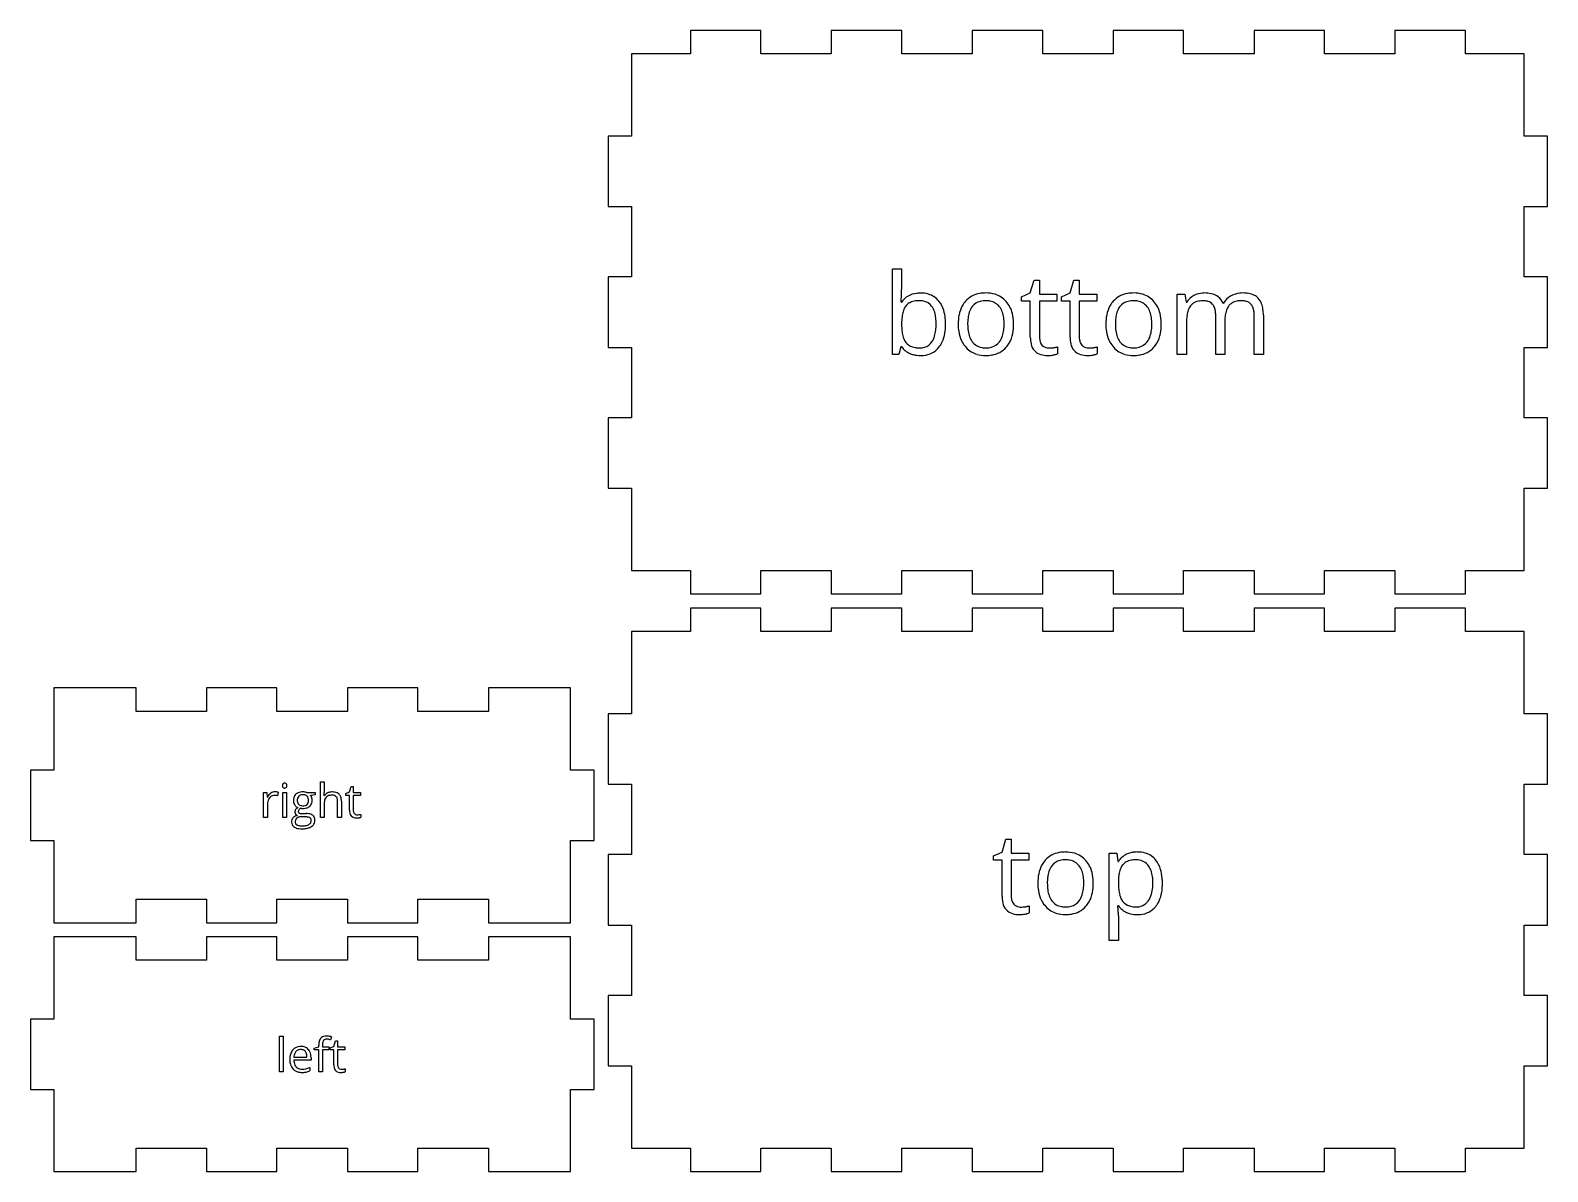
# Model space of a CAD drawing. Header units: millimetres. Extents: x 0 to 526, y 3 to 246.
# Drawn here: x 203 to 526, y 3 to 246 of the extents above; entities that cross this region are included whole.
import ezdxf

# ---------------------------------------------------------------- set-up
doc = ezdxf.new("R2010")
doc.units = ezdxf.units.MM

msp = doc.modelspace()

# ---------------------------------------------------------------- linework, layer by layer
at = {"layer": 'bottom_labelLayer'}
for p, q in [((386.52, 177), (386.52, 195.23)), ((386.52, 195.23), (388.46, 195.23)), ((388.46, 195.23), (388.46, 190.8)), ((415.86, 190.08), (416.68, 192.82)), ((416.68, 192.82), (417.81, 192.82)), ((417.81, 192.82), (417.81, 189.84)), ((424.34, 190.08), (425.16, 192.82)), ((425.16, 192.82), (426.28, 192.82)), ((426.28, 192.82), (426.28, 189.84)), ((388.37, 188.13), (388.46, 188.13)), ((414.02, 189.27), (415.86, 190.08)), ((414.02, 188.33), (414.02, 189.27)), ((415.86, 188.33), (414.02, 188.33)), ((415.86, 180.69), (415.86, 188.33)), ((417.81, 189.84), (421.54, 189.84)), ((421.54, 188.33), (417.81, 188.33)), ((417.81, 188.33), (417.81, 180.77)), ((421.54, 189.84), (421.54, 188.33)), ((422.5, 189.27), (424.34, 190.08)), ((422.5, 188.33), (422.5, 189.27)), ((424.34, 188.33), (422.5, 188.33)), ((424.34, 180.69), (424.34, 188.33)), ((426.28, 189.84), (430.01, 189.84)), ((430.01, 188.33), (426.28, 188.33)), ((426.28, 188.33), (426.28, 180.77)), ((430.01, 189.84), (430.01, 188.33)), ((447.16, 177), (447.16, 189.84)), ((447.16, 189.84), (448.75, 189.84)), ((448.75, 189.84), (449.06, 188.09)), ((449.06, 188.09), (449.16, 188.09)), ((456.89, 187.9), (456.98, 187.9)), ((455.34, 177), (455.34, 185.36)), ((457.29, 184.17), (457.29, 177)), ((463.54, 177), (463.54, 185.36)), ((465.48, 185.38), (465.48, 177)), ((449.11, 183.74), (449.11, 177)), ((388.32, 178.65), (387.91, 177)), ((388.46, 178.65), (388.32, 178.65)), ((421.63, 178.61), (421.63, 177.12)), ((430.1, 178.61), (430.1, 177.12)), ((387.91, 177), (386.52, 177)), ((449.11, 177), (447.16, 177)), ((457.29, 177), (455.34, 177)), ((465.48, 177), (463.54, 177))]:
    msp.add_line(p, q, dxfattribs=at)
for centre, radius, start, end in [((347.91, 190.77), 40.56, 358.1123, 0.0484), ((364.13, 190.05), 24.32, 355.4717, 355.6528), ((359.19, 190.39), 29.26, 355.7239, 358.1259), ((392.09, 185.6), 4.42, 95.1835, 145.1109), ((391.39, 185.71), 2.59, 120.1403, 142.4249), ((391.77, 185), 3.38, 100.4469, 119.6701), ((392.17, 182.96), 5.47, 89.5731, 100.7324), ((392.48, 183.41), 6.64, 89.8743, 96.8145), ((392.24, 183.93), 4.5, 78.6781, 90.3749), ((392.55, 184.11), 5.95, 74.2393, 90.5624), ((392.63, 185.55), 2.84, 35.5408, 79.8011), ((392.95, 185.55), 4.45, 38.5631, 74.067), ((391.94, 184.77), 5.73, 16.4709, 38.4075), ((407.18, 184.18), 6.6, 150.7112, 169.4695), ((406.09, 184.74), 5.37, 138.1759, 150.2288), ((405.9, 184.88), 5.15, 99.1759, 137.9833), ((405.95, 185.28), 3.1, 103.4685, 142.3119), ((406.41, 182.52), 7.56, 89.7326, 100.076), ((406.34, 183.8), 4.63, 89.4806, 103.8805), ((406.41, 183.52), 4.91, 79.3454, 90.3175), ((406.51, 183.54), 6.54, 73.5223, 90.5692), ((406.78, 185.19), 3.2, 37.9578, 80.4006), ((406.89, 184.93), 5.09, 41.1446, 73.2134), ((406.16, 184.31), 6.06, 13.5014, 41.0703), ((438.62, 184.18), 6.6, 150.7112, 169.4695), ((437.53, 184.74), 5.37, 138.1759, 150.2288), ((437.35, 184.88), 5.15, 99.1759, 137.9833), ((437.39, 185.28), 3.1, 103.4685, 142.3119), ((437.85, 182.52), 7.56, 89.7326, 100.076), ((437.78, 183.8), 4.63, 89.4806, 103.8805), ((437.85, 183.52), 4.91, 79.3454, 90.3175), ((437.95, 183.54), 6.54, 73.5223, 90.5692), ((438.22, 185.19), 3.2, 37.9578, 80.4006), ((438.33, 184.93), 5.09, 41.1446, 73.2134), ((437.6, 184.31), 6.06, 13.5014, 41.0703), ((452.45, 186.15), 3.82, 117.121, 149.5424), ((451.98, 185.77), 2.55, 123.702, 142.3022), ((452.23, 185.33), 3.06, 101.1547, 123.0656), ((452.84, 185.45), 4.62, 93.8343, 117.5072), ((452.6, 183.59), 4.83, 89.5573, 101.4832), ((452.95, 184.5), 5.58, 89.9662, 94.2832), ((452.64, 183.87), 4.56, 85.5238, 90.0793), ((453.01, 183.71), 6.37, 77.5572, 90.5513), ((452.77, 185.19), 3.23, 72.3601, 85.9562), ((453.15, 186.32), 2.04, 41.0611, 72.8994), ((453.61, 186.25), 3.76, 52.7027, 78.0054), ((452.89, 186.15), 2.35, 20.7071, 40.0217), ((453.82, 186.64), 3.32, 22.2098, 51.4971), ((460.51, 185.88), 4.06, 119.4042, 150.1829), ((460.65, 185.36), 3.21, 140.9765, 161.17), ((460.14, 185.74), 2.58, 122.3597, 140.2884), ((460.96, 185.19), 4.88, 118.2584, 120.063), ((460.96, 185.14), 4.92, 95.8635, 117.9693), ((460.42, 185.23), 3.16, 101.0032, 121.7841), ((460.8, 183.42), 5.01, 89.5621, 101.2962), ((461.12, 183.94), 6.14, 89.9197, 96.2618), ((460.85, 183.91), 4.52, 85.8145, 90.0686), ((461.18, 183.32), 6.76, 79.9361, 90.3804), ((460.96, 185.19), 3.23, 72.6396, 86.2568), ((461.33, 186.31), 2.05, 41.0408, 73.1793), ((461.63, 185.76), 4.28, 62.9723, 80.1665), ((461.08, 186.15), 2.35, 20.7071, 40.0217), ((462.1, 186.72), 3.21, 44.229, 62.6229), ((461.96, 186.66), 3.35, 19.5612, 43.3161), ((459.92, 185.9), 5.52, 7.5042, 19.9645), ((398.95, 183.67), 10.47, 171.0668, 177.8457), ((394.61, 184.37), 6.08, 160.8926, 171.2334), ((392.01, 185.3), 3.33, 143.3382, 161.256), ((392.31, 185.32), 3.23, 32.7034, 35.5243), ((391.44, 184.82), 4.23, 15.7779, 32.0151), ((388.65, 184), 7.14, 6.1649, 16.0396), ((384.32, 183.5), 11.49, 359.7681, 6.3095), ((389.02, 183.85), 8.79, 5.1338, 16.7973), ((385.34, 183.46), 12.49, 359.8779, 5.4094), ((410.61, 183.5), 10.1, 169.2443, 180.3881), ((412.81, 183.48), 10.28, 173.0086, 180.2464), ((409.09, 183.95), 6.53, 162.0653, 173.1675), ((406.71, 184.75), 4.02, 142.9026, 162.375), ((406.13, 184.72), 4.01, 20.0257, 37.4351), ((404.15, 183.99), 6.12, 7.744, 20.069), ((400.59, 183.48), 9.71, 359.7076, 7.8973), ((403.33, 183.57), 8.98, 1.1277, 13.88), ((442.05, 183.5), 10.1, 169.2443, 180.3881), ((444.25, 183.48), 10.28, 173.0086, 180.2464), ((440.53, 183.95), 6.53, 162.0653, 173.1675), ((438.15, 184.75), 4.02, 142.9026, 162.375), ((437.57, 184.72), 4.01, 20.0257, 37.4351), ((435.59, 183.99), 6.12, 7.744, 20.069), ((432.03, 183.48), 9.71, 359.7076, 7.8973), ((434.77, 183.57), 8.98, 1.1277, 13.88), ((462.65, 183.74), 13.54, 178.0976, 180.0253), ((458.89, 183.91), 9.77, 171.3042, 178.3502), ((454.95, 184.53), 5.79, 161.0235, 171.4469), ((452.57, 185.37), 3.26, 143.077, 161.3914), ((451.72, 185.7), 3.6, 7.9865, 20.795), ((449.6, 185.39), 5.74, 359.6948, 8.1471), ((465.84, 184.22), 8.55, 172.3776, 180.183), ((468.12, 184.17), 10.83, 179.8944, 180.0001), ((462.6, 184.67), 5.28, 160.8732, 172.5273), ((459.91, 185.7), 3.6, 7.9865, 20.795), ((457.8, 185.39), 5.74, 359.6948, 8.1471), ((456.56, 185.42), 8.92, 359.7107, 7.6907), ((403.45, 183.45), 14.99, 177.6176, 180.0426), ((401.33, 183.38), 12.86, 179.7763, 185.7075), ((396.26, 182.86), 7.76, 185.5925, 194.2051), ((393.01, 182.02), 4.41, 193.943, 208.0218), ((391.2, 182.15), 4.47, 326.7105, 343.6662), ((388.6, 182.95), 7.19, 343.4171, 353.6369), ((384.67, 183.41), 11.15, 353.4935, 0.2205), ((390.4, 182.69), 7.37, 335.8306, 350.8255), ((386.42, 183.37), 11.41, 350.6563, 0.338), ((410.24, 183.4), 9.73, 179.7745, 189.0933), ((407.74, 182.97), 7.2, 188.9103, 205.3171), ((412.38, 183.38), 9.85, 179.706, 187.9161), ((408.77, 182.86), 6.2, 187.7639, 200.0977), ((405.97, 182.19), 4.18, 323.0089, 342.639), ((403.58, 182.97), 6.69, 342.3616, 353.7538), ((400.05, 183.4), 10.25, 353.5363, 0.2014), ((405.65, 182.69), 6.6, 330.2507, 349.4116), ((402.26, 183.37), 10.05, 349.1762, 0.3863), ((400.89, 183.44), 11.42, 359.9919, 1.5419), ((441.68, 183.4), 9.73, 179.7745, 189.0933), ((439.18, 182.97), 7.2, 188.9103, 205.3171), ((443.82, 183.38), 9.85, 179.706, 187.9161), ((440.21, 182.86), 6.2, 187.7639, 200.0977), ((437.41, 182.19), 4.18, 323.0089, 342.639), ((435.02, 182.97), 6.69, 342.3616, 353.7538), ((431.49, 183.4), 10.25, 353.5363, 0.2014), ((437.09, 182.69), 6.6, 330.2507, 349.4116), ((433.71, 183.37), 10.05, 349.1762, 0.3863), ((432.34, 183.44), 11.42, 359.9919, 1.5419), ((391.97, 181.16), 4.31, 215.585, 245.8362), ((391.69, 181.35), 2.93, 208.5536, 217.5606), ((391.59, 181.3), 2.82, 218.169, 253.8047), ((392.11, 182.92), 4.52, 253.1383, 266.8483), ((392.26, 184.65), 6.25, 266.3776, 270.0511), ((392.3, 182.27), 3.88, 269.3869, 285.8631), ((392.82, 181.39), 4.61, 274.064, 321.4081), ((392.59, 181.23), 2.8, 286.0163, 326.8497), ((392.15, 181.94), 5.47, 321.3161, 335.5436), ((407, 182.66), 6.39, 205.656, 208.4462), ((406.04, 182.07), 5.27, 207.7947, 238.6758), ((406.77, 182.14), 4.08, 200.0846, 216.9132), ((406.05, 181.62), 3.19, 217.301, 261.7099), ((406.39, 183.23), 4.83, 260.5033, 270.2477), ((406.45, 182.91), 4.52, 269.4482, 284.7256), ((406.81, 181.59), 3.14, 284.5662, 322.6334), ((406.88, 182), 5.19, 278.8959, 317.9979), ((406.69, 182.15), 5.43, 318.144, 329.7566), ((421.98, 180.62), 6.11, 179.3551, 192.8478), ((418.91, 179.79), 2.94, 190.3818, 253.8772), ((421.73, 180.75), 3.92, 179.6417, 189.7506), ((420.34, 180.5), 2.51, 189.5479, 205.7874), ((419.77, 180.24), 1.89, 206.1294, 221.4084), ((419.71, 180.19), 1.81, 221.5949, 262.3505), ((419.86, 180.97), 2.6, 261.3266, 270.1913), ((419.88, 184.76), 6.39, 269.8804, 278.3028), ((419.95, 184.26), 5.89, 278.4155, 279.0082), ((419.23, 188.84), 10.52, 278.959, 280.5104), ((419.91, 185.18), 6.79, 280.4848, 282.6268), ((420.51, 182.52), 4.07, 282.5877, 285.5794), ((420.81, 181.41), 2.93, 285.7245, 286.256), ((430.45, 180.62), 6.11, 179.3551, 192.8478), ((427.38, 179.79), 2.94, 190.3818, 253.8772), ((430.2, 180.75), 3.92, 179.6417, 189.7506), ((428.82, 180.5), 2.51, 189.5479, 205.7874), ((428.25, 180.24), 1.89, 206.1294, 221.4084), ((428.18, 180.19), 1.81, 221.5949, 262.3505), ((428.34, 180.97), 2.6, 261.3266, 270.1913), ((428.36, 184.76), 6.39, 269.8804, 278.3028), ((428.42, 184.26), 5.89, 278.4155, 279.0082), ((427.7, 188.84), 10.52, 278.959, 280.5104), ((428.38, 185.18), 6.79, 280.4848, 282.6268), ((428.98, 182.52), 4.07, 282.5877, 285.5794), ((429.28, 181.41), 2.93, 285.7245, 286.256), ((438.44, 182.66), 6.39, 205.656, 208.4462), ((437.48, 182.07), 5.27, 207.7947, 238.6758), ((438.22, 182.14), 4.08, 200.0846, 216.9132), ((437.49, 181.62), 3.19, 217.301, 261.7099), ((437.83, 183.23), 4.83, 260.5033, 270.2477), ((437.89, 182.91), 4.52, 269.4482, 284.7256), ((438.25, 181.59), 3.14, 284.5662, 322.6334), ((438.32, 182), 5.19, 278.8959, 317.9979), ((438.13, 182.15), 5.43, 318.144, 329.7566), ((392.29, 181.92), 5.13, 245.9802, 255.5456), ((392.46, 182.67), 5.9, 255.7755, 270.3185), ((392.5, 183.36), 6.6, 269.9226, 275.5481), ((406.11, 182.21), 5.42, 238.8116, 253.2428), ((406.31, 183.01), 6.25, 253.5437, 270.4183), ((406.39, 184.32), 7.55, 269.7503, 279.8033), ((419.51, 181.85), 5.08, 253.7848, 270.8852), ((419.59, 181.75), 4.99, 270.0031, 270.7604), ((419.56, 182.83), 6.06, 270.8932, 275.5484), ((419.34, 185.19), 8.43, 275.526, 279.2939), ((419.54, 184.05), 7.28, 279.1863, 280.1142), ((419.86, 182.28), 5.48, 280.007, 283.3735), ((420.35, 180.24), 3.38, 283.3069, 288.1199), ((420.81, 178.85), 1.91, 287.9888, 295.3048), ((427.98, 181.85), 5.08, 253.7848, 270.8852), ((428.06, 181.75), 4.99, 270.0031, 270.7604), ((428.03, 182.83), 6.06, 270.8932, 275.5484), ((427.81, 185.19), 8.43, 275.526, 279.2939), ((428.01, 184.05), 7.28, 279.1863, 280.1142), ((428.33, 182.28), 5.48, 280.007, 283.3735), ((428.82, 180.24), 3.38, 283.3069, 288.1199), ((429.28, 178.85), 1.91, 287.9888, 295.3048), ((437.55, 182.21), 5.42, 238.8116, 253.2428), ((437.76, 183.01), 6.25, 253.5437, 270.4183), ((437.83, 184.32), 7.55, 269.7503, 279.8033)]:
    msp.add_arc(centre, radius, start, end, dxfattribs=at)
at = {"layer": 'bottom_outsideCutPath'}
for p, q in [((358.5, 246), (343.5, 246)), ((343.5, 246), (343.5, 241)), ((358.5, 241), (358.5, 246)), ((388.5, 246), (373.5, 246)), ((373.5, 246), (373.5, 241)), ((388.5, 241), (388.5, 246)), ((418.5, 246), (403.5, 246)), ((403.5, 246), (403.5, 241)), ((418.5, 241), (418.5, 246)), ((448.5, 246), (433.5, 246)), ((433.5, 246), (433.5, 241)), ((448.5, 241), (448.5, 246)), ((478.5, 246), (463.5, 246)), ((463.5, 246), (463.5, 241)), ((478.5, 241), (478.5, 246)), ((508.5, 246), (493.5, 246)), ((493.5, 246), (493.5, 241)), ((508.5, 241), (508.5, 246)), ((331, 241), (331, 223.5)), ((343.5, 241), (331, 241)), ((373.5, 241), (358.5, 241)), ((403.5, 241), (388.5, 241)), ((433.5, 241), (418.5, 241)), ((463.5, 241), (448.5, 241)), ((493.5, 241), (478.5, 241)), ((521, 241), (508.5, 241)), ((521, 238.5), (521, 241)), ((521, 223.5), (521, 238.5)), ((331, 223.5), (326, 223.5)), ((326, 223.5), (326, 208.5)), ((526, 223.5), (521, 223.5)), ((526, 208.5), (526, 223.5)), ((326, 208.5), (331, 208.5)), ((331, 208.5), (331, 193.5)), ((521, 193.5), (521, 208.5)), ((521, 208.5), (526, 208.5)), ((331, 193.5), (326, 193.5)), ((326, 193.5), (326, 178.5)), ((526, 193.5), (521, 193.5)), ((526, 178.5), (526, 193.5)), ((326, 178.5), (331, 178.5)), ((331, 178.5), (331, 163.5)), ((521, 163.5), (521, 178.5)), ((521, 178.5), (526, 178.5)), ((331, 163.5), (326, 163.5)), ((326, 163.5), (326, 148.5)), ((526, 163.5), (521, 163.5)), ((526, 148.5), (526, 163.5)), ((326, 148.5), (331, 148.5)), ((331, 148.5), (331, 133.5)), ((521, 131), (521, 148.5)), ((521, 148.5), (526, 148.5)), ((331, 133.5), (331, 131)), ((331, 131), (343.5, 131)), ((343.5, 131), (343.5, 126)), ((358.5, 126), (358.5, 131)), ((358.5, 131), (373.5, 131)), ((373.5, 131), (373.5, 126)), ((388.5, 126), (388.5, 131)), ((388.5, 131), (403.5, 131)), ((403.5, 131), (403.5, 126)), ((418.5, 126), (418.5, 131)), ((418.5, 131), (433.5, 131)), ((433.5, 131), (433.5, 126)), ((448.5, 126), (448.5, 131)), ((448.5, 131), (463.5, 131)), ((463.5, 131), (463.5, 126)), ((478.5, 126), (478.5, 131)), ((478.5, 131), (493.5, 131)), ((493.5, 131), (493.5, 126)), ((508.5, 126), (508.5, 131)), ((508.5, 131), (521, 131)), ((343.5, 126), (358.5, 126)), ((373.5, 126), (388.5, 126)), ((403.5, 126), (418.5, 126)), ((433.5, 126), (448.5, 126)), ((463.5, 126), (478.5, 126)), ((493.5, 126), (508.5, 126))]:
    msp.add_line(p, q, dxfattribs=at)
at = {"layer": 'left_labelLayer'}
for p, q in [((256.01, 24.22), (256.01, 31.82)), ((256.01, 31.82), (256.82, 31.82)), ((256.82, 31.82), (256.82, 24.22)), ((263.43, 29.31), (264.38, 29.6)), ((263.43, 28.94), (263.43, 29.31)), ((264.38, 29.6), (264.38, 29.9)), ((265.19, 29.92), (265.19, 29.57)), ((265.19, 29.57), (266.56, 29.57)), ((266.56, 29.57), (266.56, 28.94)), ((266.83, 29.34), (267.59, 29.67)), ((266.83, 28.94), (266.83, 29.34)), ((267.1, 31.7), (266.89, 31.05)), ((267.59, 29.67), (267.93, 30.82)), ((267.93, 30.82), (268.4, 30.82)), ((268.4, 30.82), (268.4, 29.57)), ((268.4, 29.57), (269.96, 29.57)), ((269.96, 29.57), (269.96, 28.94)), ((262.76, 26.75), (259.08, 26.75)), ((259.1, 27.41), (261.89, 27.41)), ((262.76, 27.27), (262.76, 26.75)), ((264.38, 28.94), (263.43, 28.94)), ((264.38, 24.22), (264.38, 28.94)), ((266.56, 28.94), (265.19, 28.94)), ((265.19, 28.94), (265.19, 24.22)), ((267.59, 28.94), (266.83, 28.94)), ((267.59, 25.76), (267.59, 28.94)), ((269.96, 28.94), (268.4, 28.94)), ((268.4, 28.94), (268.4, 25.8)), ((256.82, 24.22), (256.01, 24.22)), ((262.53, 25.19), (262.53, 24.47)), ((265.19, 24.22), (264.38, 24.22)), ((269.99, 24.89), (269.99, 24.27))]:
    msp.add_line(p, q, dxfattribs=at)
for centre, radius, start, end in [((260.48, 27.59), 2.08, 92.4763, 140.5386), ((260.58, 26.81), 2.87, 89.9638, 93.9176), ((260.61, 27.2), 2.47, 74.2126, 90.545), ((260.76, 27.77), 1.88, 41.2065, 74.0233), ((267.67, 29.94), 3.29, 167.5776, 180.6587), ((266.12, 30.3), 1.7, 141.7434, 168.2322), ((265.87, 30.43), 1.42, 98.2551, 139.6203), ((269.02, 29.92), 3.83, 178.1974, 180.0232), ((267.97, 29.97), 2.78, 171.6527, 178.4384), ((266.86, 30.13), 1.66, 161.8438, 171.7847), ((266.18, 30.36), 0.938, 145.0689, 162.1801), ((265.98, 30.49), 0.702, 102.7678, 144.3381), ((266.09, 29.41), 2.46, 89.6697, 99.9315), ((266.08, 30.11), 1.09, 89.4859, 103.4198), ((266.09, 29.46), 1.74, 83.0761, 89.7926), ((266.09, 29.26), 2.61, 81.5641, 89.7017), ((265.98, 28.61), 2.61, 76.5183, 83.0217), ((265.91, 27.98), 3.9, 75.974, 81.6564), ((265.68, 27.31), 3.94, 71.9613, 76.5919), ((265.6, 26.68), 5.25, 73.2964, 76.0947), ((262.49, 26.88), 4.26, 168.9539, 180.3844), ((262.87, 26.85), 4.63, 179.9887, 181.7992), ((261.83, 26.79), 3.59, 181.3574, 194.492), ((261.1, 27.17), 2.84, 149.4071, 169.1854), ((260.67, 26.48), 2.39, 194.0877, 223.0538), ((260.72, 27.37), 2.4, 140.1056, 148.9067), ((262.33, 26.82), 3.25, 181.1447, 190.8007), ((262.15, 27.13), 3.06, 172.1545, 174.7616), ((261.45, 27.24), 2.36, 160.3353, 172.5316), ((261.18, 26.59), 2.08, 190.6006, 206.0275), ((260.74, 27.5), 1.6, 138.0995, 160.5866), ((260.46, 27.75), 1.23, 106.4657, 137.9177), ((260.56, 27.4), 1.6, 89.4423, 106.2089), ((260.58, 27.33), 1.67, 79.6468, 90.291), ((260.7, 27.87), 1.11, 40.0823, 80.6243), ((260.59, 27.78), 1.25, 23.4821, 39.7072), ((260.12, 27.59), 1.76, 8.7342, 23.2772), ((259.13, 27.43), 2.76, 359.6745, 8.9225), ((260.47, 27.52), 2.27, 11.5994, 41.1496), ((259.46, 27.29), 3.3, 359.6148, 12.0336), ((260.54, 26.38), 2.23, 223.5466, 256.1957), ((260.67, 26.35), 1.52, 206.2951, 222.5558), ((260.63, 26.33), 1.47, 223.0645, 258.1401), ((260.77, 27.28), 3.15, 256.0088, 270.4848), ((260.81, 27.07), 2.23, 257.5312, 270.4319), ((260.8, 30.73), 6.6, 269.967, 271.9931), ((260.81, 29.11), 4.28, 270.1984, 292.209), ((260.86, 29.14), 5.01, 271.912, 275.9727), ((261.03, 27.54), 3.4, 275.9054, 281.6604), ((260.95, 27.85), 3.72, 281.9936, 287.8851), ((260.59, 28.94), 4.87, 287.9023, 293.4862), ((260.6, 29.7), 4.9, 291.8255, 293.1615), ((270.14, 25.73), 2.55, 179.3551, 192.8478), ((268.86, 25.39), 1.23, 190.3818, 253.8772), ((270.03, 25.79), 1.63, 179.6416, 189.7506), ((269.46, 25.68), 1.05, 189.5479, 205.7874), ((269.22, 25.57), 0.786, 206.1295, 221.4084), ((269.11, 26.24), 2.12, 253.7848, 270.8853), ((269.2, 25.55), 0.753, 221.5949, 262.3505), ((269.26, 25.88), 1.08, 261.3266, 270.1914), ((269.14, 26.21), 2.08, 270.0036, 270.76), ((269.13, 26.65), 2.53, 270.8933, 275.5483), ((269.27, 27.46), 2.66, 269.8804, 278.3028), ((269.04, 27.63), 3.51, 275.5261, 279.2939), ((269.12, 27.16), 3.03, 279.1866, 280.1141), ((269.29, 27.25), 2.45, 278.4152, 279.0078), ((269.26, 26.42), 2.28, 280.007, 283.3735), ((268.99, 29.16), 4.38, 278.959, 280.5104), ((269.28, 27.63), 2.83, 280.4847, 282.6268), ((269.46, 25.57), 1.41, 283.307, 288.1197), ((269.53, 26.52), 1.69, 282.5878, 285.5794), ((269.65, 24.99), 0.797, 287.989, 295.3048), ((269.65, 26.06), 1.22, 285.7236, 286.2565)]:
    msp.add_arc(centre, radius, start, end, dxfattribs=at)
at = {"layer": 'left_outsideCutPath'}
for p, q in [((208, 53), (208, 35.5)), ((210.5, 53), (208, 53)), ((225.5, 53), (210.5, 53)), ((225.5, 48), (225.5, 53)), ((255.5, 53), (240.5, 53)), ((240.5, 53), (240.5, 48)), ((255.5, 48), (255.5, 53)), ((285.5, 53), (270.5, 53)), ((270.5, 53), (270.5, 48)), ((285.5, 48), (285.5, 53)), ((318, 53), (300.5, 53)), ((300.5, 53), (300.5, 48)), ((318, 50.5), (318, 53)), ((318, 35.5), (318, 50.5)), ((240.5, 48), (225.5, 48)), ((270.5, 48), (255.5, 48)), ((300.5, 48), (285.5, 48)), ((208, 35.5), (203, 35.5)), ((203, 35.5), (203, 20.5)), ((323, 35.5), (318, 35.5)), ((323, 20.5), (323, 35.5)), ((203, 20.5), (208, 20.5)), ((208, 20.5), (208, 5.5)), ((318, 3), (318, 20.5)), ((318, 20.5), (323, 20.5)), ((225.5, 3), (225.5, 8)), ((225.5, 8), (240.5, 8)), ((240.5, 8), (240.5, 3)), ((255.5, 3), (255.5, 8)), ((255.5, 8), (270.5, 8)), ((270.5, 8), (270.5, 3)), ((285.5, 3), (285.5, 8)), ((285.5, 8), (300.5, 8)), ((300.5, 8), (300.5, 3)), ((208, 5.5), (208, 3)), ((208, 3), (225.5, 3)), ((240.5, 3), (255.5, 3)), ((270.5, 3), (285.5, 3)), ((300.5, 3), (315.5, 3)), ((315.5, 3), (318, 3))]:
    msp.add_line(p, q, dxfattribs=at)
at = {"layer": 'right_labelLayer'}
for p, q in [((264.75, 78.4), (264.75, 86)), ((264.75, 86), (265.56, 86)), ((265.56, 86), (265.56, 83.7)), ((270.94, 83.85), (271.28, 84.99)), ((271.28, 84.99), (271.75, 84.99)), ((271.75, 84.99), (271.75, 83.75)), ((252.66, 78.4), (252.66, 83.75)), ((252.66, 83.75), (253.32, 83.75)), ((253.32, 83.75), (253.42, 82.76)), ((253.42, 82.76), (253.46, 82.76)), ((253.47, 81.27), (253.47, 78.4)), ((255.74, 83.79), (255.62, 83.04)), ((256.74, 78.4), (256.74, 83.75)), ((256.74, 83.75), (257.55, 83.75)), ((257.55, 83.75), (257.55, 78.4)), ((261.8, 83.75), (263.65, 83.75)), ((263.65, 83.24), (262.66, 83.12)), ((263.65, 83.75), (263.65, 83.24)), ((265.52, 83.01), (265.57, 83.01)), ((265.56, 81.2), (265.56, 78.4)), ((268.41, 78.4), (268.41, 81.86)), ((269.22, 81.89), (269.22, 78.4)), ((270.18, 83.51), (270.94, 83.85)), ((270.18, 83.12), (270.18, 83.51)), ((270.94, 83.12), (270.18, 83.12)), ((270.94, 79.94), (270.94, 83.12)), ((271.75, 83.75), (273.31, 83.75)), ((273.31, 83.12), (271.75, 83.12)), ((271.75, 83.12), (271.75, 79.97)), ((273.31, 83.75), (273.31, 83.12)), ((253.47, 78.4), (252.66, 78.4)), ((257.55, 78.4), (256.74, 78.4)), ((261.52, 78.52), (260.55, 78.52)), ((260.83, 79.25), (261.78, 79.25)), ((265.56, 78.4), (264.75, 78.4)), ((269.22, 78.4), (268.41, 78.4)), ((273.34, 79.07), (273.34, 78.45))]:
    msp.add_line(p, q, dxfattribs=at)
for centre, radius, start, end in [((257.57, 85.21), 0.898, 170.8453, 180.3544), ((257.63, 85.2), 0.957, 179.8805, 185.3687), ((257.33, 85.17), 0.66, 184.9925, 198.2042), ((257.23, 85.27), 0.557, 155.9679, 171.0517), ((257.1, 85.09), 0.418, 197.7934, 224.8942), ((257.07, 85.34), 0.379, 133.7881, 155.9172), ((257.13, 85.27), 0.469, 92.6446, 133.471), ((257.13, 85.12), 0.455, 225.1301, 249.9001), ((257.14, 85.18), 0.515, 250.5, 270.5979), ((257.15, 85.12), 0.619, 89.969, 93.7642), ((257.16, 85.26), 0.478, 46.3708, 90.8879), ((257.15, 85.13), 0.473, 269.1788, 314.2808), ((257.2, 85.31), 0.409, 17.7252, 46.4473), ((257.21, 85.08), 0.396, 313.6153, 332.2678), ((257.09, 85.14), 0.528, 332.6323, 350.0706), ((256.98, 85.24), 0.644, 4.9429, 18.19), ((256.79, 85.2), 0.839, 349.8344, 0.3891), ((256.7, 85.21), 0.927, 359.8849, 5.3181), ((255.84, 81.42), 2.74, 139.4139, 150.6033), ((255.93, 81.28), 2.46, 173.6907, 180.0883), ((255.32, 81.37), 1.85, 138.9576, 174.5422), ((255.35, 81.84), 2.09, 124.2321, 139.4161), ((255.37, 81.32), 1.92, 135.621, 138.8376), ((255.03, 81.71), 1.4, 89.6335, 137.0881), ((255.09, 82.24), 1.62, 89.6797, 124.4406), ((255.04, 81.21), 1.9, 87.3437, 89.966), ((255.11, 80.13), 3.72, 84.9923, 90.1281), ((255, 80.63), 2.49, 81.5885, 87.1916), ((254.85, 79.55), 3.57, 77.4454, 81.636), ((255.19, 81.13), 2.72, 78.4892, 85.0266), ((261.36, 82.04), 2.34, 166.8196, 180.4839), ((261.06, 82.02), 2.05, 179.9759, 183.6206), ((260.7, 81.98), 1.68, 183.0161, 212.3123), ((260.58, 82.24), 1.54, 132.3288, 167.3341), ((260.77, 82.03), 1.76, 212.4714, 215.8874), ((260.5, 81.81), 1.42, 215.1641, 247.4748), ((260.69, 82.09), 1.72, 106.2189, 131.5378), ((261.95, 82.04), 2.13, 175.3394, 180.0864), ((261.4, 82.03), 1.58, 179.5617, 191.6529), ((261.33, 82.1), 1.51, 162.5912, 175.7343), ((260.85, 81.91), 1.02, 191.3555, 213.366), ((260.82, 82.27), 0.973, 135.584, 163.0016), ((260.72, 81.83), 0.867, 213.9574, 227.7971), ((260.79, 82.29), 0.933, 122.5211, 134.9967), ((260.83, 81.97), 1.05, 228.2621, 254.7341), ((260.95, 81.24), 2.61, 93.633, 106.5409), ((260.87, 82.14), 1.11, 101.0621, 121.9739), ((260.98, 82.48), 1.57, 254.4017, 267.4349), ((260.99, 81.56), 1.7, 89.5859, 101.3334), ((261.04, 80.27), 3.58, 89.938, 94.0269), ((261.02, 82.99), 2.09, 267.0155, 270.0323), ((261.03, 81.5), 1.76, 76.1095, 90.7028), ((261.04, 82.67), 1.77, 269.2257, 284.3773), ((261.05, 80.74), 3.11, 82.5852, 90.1849), ((261.14, 81.48), 2.37, 74.0089, 82.5695), ((261.25, 82.31), 0.921, 13.9536, 77.6674), ((261.28, 81.83), 0.894, 282.7797, 346.4828), ((261.3, 82.16), 1.8, 284.9316, 310.6223), ((260.46, 82.08), 1.74, 359.1806, 15.0432), ((260.56, 82.03), 1.64, 345.4362, 0.7466), ((261.49, 81.94), 1.5, 310.6098, 342.0924), ((261.62, 82.31), 1.32, 29.4584, 38.3577), ((261.08, 82), 1.94, 23.1846, 29.5423), ((260.57, 81.77), 2.5, 21.2507, 23.349), ((261.44, 82.12), 1.56, 6.8505, 20.9872), ((261.15, 82.04), 1.86, 342.565, 0.5958), ((261, 82.06), 2, 359.8711, 7.0432), ((262.38, 83.45), 3.17, 351.9713, 354.9619), ((260.74, 83.6), 4.81, 354.9828, 357.8943), ((258.27, 83.69), 7.29, 357.8673, 0.0683), ((269.43, 81.26), 3.88, 171.3202, 178.3407), ((270.79, 81.2), 5.23, 178.108, 180.023), ((266.94, 82.15), 1.62, 119.8316, 147.9726), ((267.92, 81.5), 2.35, 160.1567, 171.5312), ((266.99, 81.85), 1.35, 140.6208, 160.5049), ((266.81, 81.97), 1.13, 118.4551, 139.6706), ((267.13, 81.85), 1.98, 116.6658, 120.4182), ((267.17, 81.76), 2.08, 96.6653, 116.3783), ((266.99, 81.62), 1.52, 100.1068, 118.0847), ((267.16, 80.71), 2.45, 89.5919, 100.3595), ((267.25, 81.21), 2.63, 89.8927, 96.9959), ((267.18, 81.01), 2.15, 84.0198, 90.1511), ((267.28, 80.55), 3.29, 80.6863, 90.3537), ((267.26, 81.71), 1.45, 71.0828, 84.3691), ((267.45, 82.21), 0.914, 43.3791, 71.5386), ((267.48, 81.76), 2.07, 65.6022, 80.8844), ((267.4, 82.19), 0.964, 22.7025, 42.3419), ((266.97, 82.01), 1.43, 8.4931, 22.658), ((267.73, 82.31), 1.46, 46.7401, 65.4131), ((266.12, 81.88), 2.29, 359.6714, 8.6878), ((267.74, 82.36), 1.41, 19.2204, 45.7661), ((266.93, 82.06), 2.28, 6.4734, 19.6468), ((265.71, 81.91), 3.5, 359.7945, 6.7744), ((259.84, 77.52), 1.24, 138.3916, 181.0053), ((259.97, 77.4), 1.42, 113.8122, 138.3496), ((260.23, 79.57), 0.927, 161.7226, 180.4843), ((260.24, 79.56), 0.931, 179.9837, 182.938), ((260.06, 79.55), 0.751, 182.1767, 215.3415), ((260.13, 79.6), 0.821, 144.4964, 161.335), ((260.68, 77.51), 1.3, 168.2581, 180.382), ((260.22, 76.86), 2.01, 102.2871, 114.1173), ((260.25, 77.61), 0.854, 130.7945, 169.0414), ((260.26, 79.69), 0.999, 215.4649, 217.1748), ((260.4, 79.4), 1.16, 132.7258, 144.148), ((260.14, 79.59), 0.841, 216.5861, 245.4969), ((260.84, 78.93), 1.8, 125.2213, 132.8656), ((260.3, 77.54), 0.949, 117.2303, 130.5024), ((261.28, 78.32), 2.55, 121.2351, 125.3796), ((260.42, 77.3), 1.22, 99.8103, 116.8229), ((260.64, 79.68), 0.61, 147.5369, 180.2593), ((260.45, 79.68), 0.42, 179.2919, 198.3581), ((260.37, 79.66), 0.339, 199.2291, 239.5692), ((260.84, 79.55), 0.851, 128.0882, 147.14), ((260.44, 79.75), 0.45, 238.2211, 239.8446), ((260.49, 79.85), 0.569, 240.7303, 254.5027), ((260.53, 76.66), 1.86, 89.6435, 100.0209), ((261.21, 79.09), 1.44, 117.3935, 128.4096), ((260.64, 80.39), 1.13, 254.1638, 262.2124), ((260.77, 81.25), 1.99, 262.0557, 267.2083), ((260.95, 82.53), 2.2, 259.4963, 263.3905), ((260.82, 82.34), 3.08, 267.092, 270.0863), ((260.99, 82.94), 2.6, 263.4837, 270.1271), ((261, 83.85), 3.52, 269.9693, 272.9311), ((261.06, 83.01), 2.67, 272.5335, 285.258), ((261.53, 73.37), 5.16, 86.5055, 90.1399), ((261.79, 75.93), 3.32, 81.5745, 90.306), ((261.66, 75.47), 3.05, 81.4173, 86.5757), ((261.88, 76.86), 1.64, 73.41, 81.5907), ((261.98, 77.12), 2.12, 68.3672, 81.7399), ((262.13, 77.7), 0.769, 58.9972, 73.8587), ((262.26, 77.92), 0.511, 31.5095, 58.0778), ((261.91, 77.74), 0.886, 319.0765, 1.1407), ((262.12, 77.85), 0.664, 10.6608, 30.9362), ((262.21, 77.73), 1.46, 52.188, 68.2501), ((261.7, 77.76), 1.1, 359.5461, 10.9904), ((262.38, 77.95), 1.19, 8.6201, 51.8982), ((261.82, 77.8), 1.75, 340.5269, 0.7201), ((261.8, 77.83), 1.78, 359.7431, 9.7327), ((273.49, 79.91), 2.55, 179.3551, 192.8478), ((272.21, 79.57), 1.23, 190.3818, 253.8772), ((273.38, 79.96), 1.63, 179.6416, 189.7506), ((272.81, 79.86), 1.05, 189.5479, 205.7874), ((272.57, 79.75), 0.786, 206.1295, 221.4084), ((272.46, 80.42), 2.12, 253.7848, 270.8853), ((272.55, 79.73), 0.753, 221.5949, 262.3505), ((272.61, 80.06), 1.08, 261.3266, 270.1914), ((272.49, 80.38), 2.08, 270.0036, 270.76), ((272.48, 80.83), 2.53, 270.8933, 275.5483), ((272.62, 81.64), 2.66, 269.8804, 278.3028), ((272.39, 81.81), 3.51, 275.5261, 279.2939), ((272.47, 81.34), 3.03, 279.1866, 280.1141), ((272.64, 81.43), 2.45, 278.4152, 279.0078), ((272.61, 80.6), 2.28, 280.007, 283.3735), ((272.34, 83.34), 4.38, 278.959, 280.5104), ((272.63, 81.81), 2.83, 280.4847, 282.6268), ((272.81, 79.75), 1.41, 283.307, 288.1197), ((272.88, 80.7), 1.69, 282.5878, 285.5794), ((273, 79.17), 0.797, 287.989, 295.3048), ((273, 80.24), 1.22, 285.7236, 286.2565), ((260.31, 77.49), 1.71, 179.9783, 183.0227), ((259.91, 77.45), 1.31, 182.208, 207.7461), ((259.88, 77.47), 1.29, 208.9036, 236.4231), ((260.22, 77.95), 1.88, 235.9668, 251.2229), ((260.19, 77.49), 0.814, 179.2208, 200.9355), ((260.1, 77.47), 0.716, 202.0287, 236.1457), ((260.54, 78.89), 2.88, 251.2102, 262.7064), ((260.24, 77.66), 0.951, 235.0634, 238.5042), ((260.41, 77.96), 1.3, 239.1066, 254.4863), ((260.64, 78.74), 2.11, 254.2324, 263.4937), ((260.76, 80.54), 4.54, 262.5635, 270.2699), ((260.78, 79.94), 3.32, 263.4108, 270.1457), ((260.8, 80.89), 4.27, 269.9089, 269.9983), ((260.81, 82.42), 6.42, 269.7545, 276.617), ((260.81, 82.07), 5.45, 269.7957, 275.3991), ((261.02, 79.98), 3.35, 275.2957, 283.3516), ((261.1, 80.03), 4.01, 276.494, 286.4953), ((261.35, 78.61), 1.94, 283.137, 295.8573), ((261.6, 78.07), 1.35, 296.4049, 301.8008), ((261.56, 78.52), 2.43, 286.2542, 302.528), ((261.69, 77.94), 1.18, 301.2231, 318.6238), ((261.81, 78.08), 1.93, 303.1869, 304.1724), ((262.08, 77.74), 1.49, 302.9904, 339.5495)]:
    msp.add_arc(centre, radius, start, end, dxfattribs=at)
at = {"layer": 'right_outsideCutPath'}
for p, q in [((208, 106), (208, 88.5)), ((210.5, 106), (208, 106)), ((225.5, 106), (210.5, 106)), ((225.5, 101), (225.5, 106)), ((255.5, 106), (240.5, 106)), ((240.5, 106), (240.5, 101)), ((255.5, 101), (255.5, 106)), ((285.5, 106), (270.5, 106)), ((270.5, 106), (270.5, 101)), ((285.5, 101), (285.5, 106)), ((318, 106), (300.5, 106)), ((300.5, 106), (300.5, 101)), ((318, 103.5), (318, 106)), ((318, 88.5), (318, 103.5)), ((240.5, 101), (225.5, 101)), ((270.5, 101), (255.5, 101)), ((300.5, 101), (285.5, 101)), ((208, 88.5), (203, 88.5)), ((203, 88.5), (203, 73.5)), ((323, 88.5), (318, 88.5)), ((323, 73.5), (323, 88.5)), ((203, 73.5), (208, 73.5)), ((208, 73.5), (208, 58.5)), ((318, 56), (318, 73.5)), ((318, 73.5), (323, 73.5)), ((208, 58.5), (208, 56)), ((225.5, 56), (225.5, 61)), ((225.5, 61), (240.5, 61)), ((240.5, 61), (240.5, 56)), ((255.5, 56), (255.5, 61)), ((255.5, 61), (270.5, 61)), ((270.5, 61), (270.5, 56)), ((285.5, 56), (285.5, 61)), ((285.5, 61), (300.5, 61)), ((300.5, 61), (300.5, 56)), ((208, 56), (225.5, 56)), ((240.5, 56), (255.5, 56)), ((270.5, 56), (285.5, 56)), ((300.5, 56), (315.5, 56)), ((315.5, 56), (318, 56))]:
    msp.add_line(p, q, dxfattribs=at)
at = {"layer": 'top_labelLayer'}
for p, q in [((409.85, 71.05), (410.67, 73.79)), ((410.67, 73.79), (411.8, 73.79)), ((411.8, 73.79), (411.8, 70.82)), ((408.01, 70.24), (409.85, 71.05)), ((408.01, 69.3), (408.01, 70.24)), ((409.85, 69.3), (408.01, 69.3)), ((409.85, 61.66), (409.85, 69.3)), ((411.8, 70.82), (415.52, 70.82)), ((415.52, 69.3), (411.8, 69.3)), ((411.8, 69.3), (411.8, 61.75)), ((415.52, 70.82), (415.52, 69.3)), ((432.68, 52.21), (432.68, 70.82)), ((432.68, 70.82), (434.26, 70.82)), ((434.26, 70.82), (434.53, 69.06)), ((434.53, 69.06), (434.62, 69.06)), ((434.62, 64.84), (434.62, 64.41)), ((415.62, 59.58), (415.62, 58.09)), ((434.62, 59.62), (434.48, 59.62)), ((434.62, 57.49), (434.62, 52.21)), ((434.62, 52.21), (432.68, 52.21))]:
    msp.add_line(p, q, dxfattribs=at)
for centre, radius, start, end in [((424.14, 65.15), 6.6, 150.7112, 169.4695), ((423.04, 65.71), 5.37, 138.1759, 150.2288), ((422.86, 65.85), 5.15, 99.1759, 137.9833), ((423.67, 65.72), 4.02, 142.9026, 162.375), ((422.91, 66.25), 3.1, 103.4685, 142.3119), ((423.36, 63.5), 7.56, 89.7326, 100.076), ((423.3, 64.77), 4.63, 89.4806, 103.8805), ((423.37, 64.49), 4.91, 79.3454, 90.3175), ((423.46, 64.51), 6.54, 73.5223, 90.5692), ((423.74, 66.16), 3.2, 37.9578, 80.4006), ((423.85, 65.91), 5.09, 41.1446, 73.2134), ((423.08, 65.69), 4.01, 20.0257, 37.4351), ((423.11, 65.28), 6.06, 13.5014, 41.0703), ((438.91, 66.05), 5.24, 132.3565, 144.9196), ((438.15, 66.25), 3.33, 141.889, 160.5973), ((438.11, 66.92), 4.05, 115.4006, 132.3118), ((437.53, 66.69), 2.57, 118.557, 141.0243), ((437.94, 65.89), 3.47, 100.0868, 118.1918), ((438.42, 66.16), 4.87, 97.7066, 114.8821), ((438.33, 63.79), 5.61, 89.5904, 100.3502), ((438.64, 64.75), 6.31, 89.8468, 97.9474), ((438.38, 65.21), 4.19, 84.0379, 90.0848), ((438.72, 65.09), 5.96, 74.1924, 90.5785), ((438.56, 66.36), 3.03, 35.4482, 85.2267), ((439.13, 66.59), 4.41, 38.0523, 74.0417), ((437.69, 65.7), 4.12, 19.8991, 35.898), ((437.99, 65.72), 5.84, 16.3356, 37.9091), ((427.57, 64.47), 10.1, 169.2443, 180.3881), ((429.76, 64.45), 10.28, 173.0086, 180.2464), ((426.05, 64.92), 6.53, 162.0653, 173.1675), ((421.1, 64.97), 6.12, 7.744, 20.069), ((417.55, 64.46), 9.71, 359.7076, 7.8973), ((420.29, 64.54), 8.98, 1.1277, 13.88), ((417.85, 64.41), 11.42, 359.9919, 1.5419), ((447, 64.72), 12.38, 178.0663, 179.4474), ((443.95, 64.87), 9.32, 171.0869, 178.3247), ((440.34, 65.45), 5.67, 160.2896, 171.2453), ((435.73, 64.99), 6.21, 7.715, 19.886), ((432.16, 64.48), 9.82, 359.7108, 7.8611), ((435, 64.8), 8.97, 4.5767, 16.6089), ((431.32, 64.43), 12.67, 359.9004, 4.9018), ((415.97, 61.6), 6.11, 179.3551, 192.8478), ((415.71, 61.72), 3.92, 179.6417, 189.7506), ((427.2, 64.37), 9.73, 179.7745, 189.0933), ((424.7, 63.94), 7.2, 188.9103, 205.3171), ((429.34, 64.36), 9.85, 179.706, 187.9161), ((425.72, 63.84), 6.2, 187.7639, 200.0977), ((423.73, 63.11), 4.08, 200.0846, 216.9132), ((422.93, 63.16), 4.18, 323.0089, 342.639), ((420.54, 63.94), 6.69, 342.3616, 353.7538), ((417.01, 64.37), 10.25, 353.5363, 0.2014), ((422.6, 63.66), 6.6, 330.2507, 349.4116), ((419.22, 64.34), 10.05, 349.1762, 0.3863), ((447.49, 64.36), 12.86, 179.7763, 185.7075), ((442.42, 63.83), 7.76, 185.5925, 194.2051), ((439.17, 62.99), 4.41, 193.943, 208.0218), ((437.15, 63.37), 4.7, 325.5754, 344.1505), ((434.72, 64.09), 7.24, 343.9336, 355.1138), ((431.61, 64.41), 10.36, 354.8402, 0.1175), ((436.56, 63.66), 7.37, 335.8306, 350.8255), ((432.58, 64.34), 11.41, 350.6563, 0.338), ((412.9, 60.77), 2.94, 190.3818, 253.8772), ((414.33, 61.47), 2.51, 189.5479, 205.7874), ((413.76, 61.21), 1.89, 206.1294, 221.4084), ((413.7, 61.16), 1.81, 221.5949, 262.3505), ((413.85, 61.94), 2.6, 261.3266, 270.1913), ((413.87, 65.73), 6.39, 269.8804, 278.3028), ((413.93, 65.24), 5.89, 278.4155, 279.0082), ((413.22, 69.82), 10.52, 278.959, 280.5104), ((413.9, 66.15), 6.79, 280.4848, 282.6268), ((414.5, 63.49), 4.07, 282.5877, 285.5794), ((414.8, 62.39), 2.93, 285.7245, 286.256), ((423.96, 63.64), 6.39, 205.656, 208.4462), ((423, 63.05), 5.27, 207.7947, 238.6758), ((423.06, 63.18), 5.42, 238.8116, 253.2428), ((423, 62.59), 3.19, 217.301, 261.7099), ((423.34, 64.2), 4.83, 260.5033, 270.2477), ((423.41, 63.89), 4.52, 269.4482, 284.7256), ((423.76, 62.56), 3.14, 284.5662, 322.6334), ((423.83, 62.97), 5.19, 278.8959, 317.9979), ((423.65, 63.12), 5.43, 318.144, 329.7566), ((416.22, 57.32), 18.41, 2.9503, 7.2021), ((419.2, 57.48), 15.43, 0.0318, 2.9016), ((438.13, 62.13), 4.31, 215.585, 245.8362), ((437.85, 62.32), 2.93, 208.5536, 217.5606), ((437.75, 62.28), 2.82, 218.169, 253.8047), ((438.45, 62.89), 5.13, 245.9802, 255.5456), ((438.27, 63.89), 4.52, 253.1383, 266.8483), ((438.42, 65.62), 6.25, 266.3776, 270.0511), ((438.47, 62.64), 3.28, 269.2257, 292.043), ((438.98, 62.36), 4.61, 274.064, 321.4081), ((438.51, 62.38), 3.02, 293.143, 324.1354), ((437.85, 62.94), 3.88, 323.1615, 325.0154), ((438.31, 62.91), 5.47, 321.3161, 335.5436), ((413.5, 62.82), 5.08, 253.7848, 270.8852), ((413.58, 62.73), 4.99, 270.0031, 270.7604), ((413.55, 63.8), 6.06, 270.8932, 275.5484), ((413.32, 66.16), 8.43, 275.526, 279.2939), ((413.52, 65.02), 7.28, 279.1863, 280.1142), ((413.85, 63.25), 5.48, 280.007, 283.3735), ((414.34, 61.22), 3.38, 283.3069, 288.1199), ((414.8, 59.82), 1.91, 287.9888, 295.3048), ((423.27, 63.99), 6.25, 253.5437, 270.4183), ((423.35, 65.29), 7.55, 269.7503, 279.8033), ((438.62, 63.64), 5.9, 255.7755, 270.3185), ((438.67, 64.34), 6.6, 269.9226, 275.5481)]:
    msp.add_arc(centre, radius, start, end, dxfattribs=at)
at = {"layer": 'top_outsideCutPath'}
for p, q in [((358.5, 123), (343.5, 123)), ((343.5, 123), (343.5, 118)), ((358.5, 118), (358.5, 123)), ((388.5, 123), (373.5, 123)), ((373.5, 123), (373.5, 118)), ((388.5, 118), (388.5, 123)), ((418.5, 123), (403.5, 123)), ((403.5, 123), (403.5, 118)), ((418.5, 118), (418.5, 123)), ((448.5, 123), (433.5, 123)), ((433.5, 123), (433.5, 118)), ((448.5, 118), (448.5, 123)), ((478.5, 123), (463.5, 123)), ((463.5, 123), (463.5, 118)), ((478.5, 118), (478.5, 123)), ((508.5, 123), (493.5, 123)), ((493.5, 123), (493.5, 118)), ((508.5, 118), (508.5, 123)), ((331, 118), (331, 100.5)), ((343.5, 118), (331, 118)), ((373.5, 118), (358.5, 118)), ((403.5, 118), (388.5, 118)), ((433.5, 118), (418.5, 118)), ((463.5, 118), (448.5, 118)), ((493.5, 118), (478.5, 118)), ((521, 118), (508.5, 118)), ((521, 115.5), (521, 118)), ((521, 100.5), (521, 115.5)), ((331, 100.5), (326, 100.5)), ((326, 100.5), (326, 85.5)), ((526, 100.5), (521, 100.5)), ((526, 85.5), (526, 100.5)), ((326, 85.5), (331, 85.5)), ((331, 85.5), (331, 70.5)), ((521, 70.5), (521, 85.5)), ((521, 85.5), (526, 85.5)), ((331, 70.5), (326, 70.5)), ((326, 70.5), (326, 55.5)), ((526, 70.5), (521, 70.5)), ((526, 55.5), (526, 70.5)), ((326, 55.5), (331, 55.5)), ((331, 55.5), (331, 40.5)), ((521, 40.5), (521, 55.5)), ((521, 55.5), (526, 55.5)), ((331, 40.5), (326, 40.5)), ((326, 40.5), (326, 25.5)), ((526, 40.5), (521, 40.5)), ((526, 25.5), (526, 40.5)), ((326, 25.5), (331, 25.5)), ((331, 25.5), (331, 10.5)), ((521, 8), (521, 25.5)), ((521, 25.5), (526, 25.5)), ((331, 10.5), (331, 8)), ((331, 8), (343.5, 8)), ((343.5, 8), (343.5, 3)), ((358.5, 3), (358.5, 8)), ((358.5, 8), (373.5, 8)), ((373.5, 8), (373.5, 3)), ((388.5, 3), (388.5, 8)), ((388.5, 8), (403.5, 8)), ((403.5, 8), (403.5, 3)), ((418.5, 3), (418.5, 8)), ((418.5, 8), (433.5, 8)), ((433.5, 8), (433.5, 3)), ((448.5, 3), (448.5, 8)), ((448.5, 8), (463.5, 8)), ((463.5, 8), (463.5, 3)), ((478.5, 3), (478.5, 8)), ((478.5, 8), (493.5, 8)), ((493.5, 8), (493.5, 3)), ((508.5, 3), (508.5, 8)), ((508.5, 8), (521, 8)), ((343.5, 3), (358.5, 3)), ((373.5, 3), (388.5, 3)), ((403.5, 3), (418.5, 3)), ((433.5, 3), (448.5, 3)), ((463.5, 3), (478.5, 3)), ((493.5, 3), (508.5, 3))]:
    msp.add_line(p, q, dxfattribs=at)

doc.saveas('drawing.dxf')
